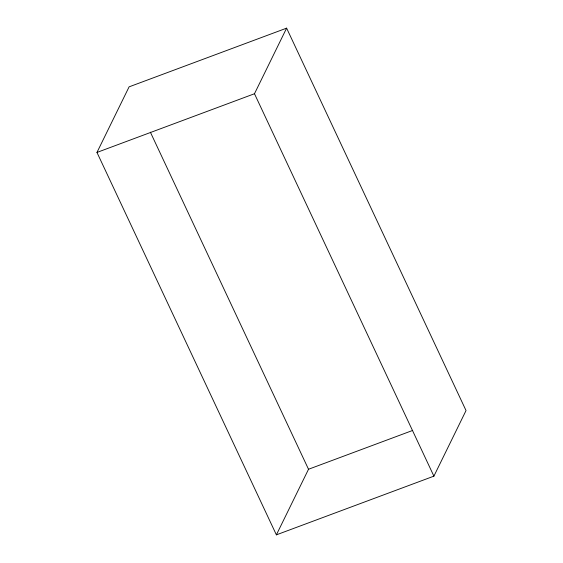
<?xml version="1.0" encoding="UTF-8"?>
<svg xmlns="http://www.w3.org/2000/svg" width="563" height="563" viewBox="0 0 563 563"><rect width="100%" height="100%" fill="white"/><g stroke="black" fill="none" stroke-linecap="round" stroke-linejoin="round"><path stroke-width="0.84" d="M96.963 152.439L129.096 86.85L286.616 28.15L466.037 410.561L433.904 476.15L276.384 534.85L96.963 152.439L254.483 93.739L286.616 28.15M276.384 534.85L308.517 469.26L412.707 430.428M254.483 93.739L433.904 476.15M150.363 132.164L308.517 469.26"/></g></svg>
